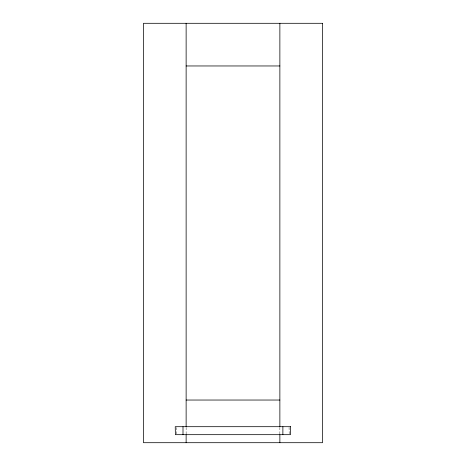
<?xml version="1.0" encoding="UTF-8"?>
<svg xmlns="http://www.w3.org/2000/svg" width="466" height="466" viewBox="0 0 466 466"><rect width="100%" height="100%" fill="white"/><g stroke="black" fill="none" stroke-linecap="round" stroke-linejoin="round"><path stroke-width="0.35" stroke-dasharray="2.33 1.75" d="M176.655 433.945L176.795 426.693M289.06 427.415L289.188 433.945M279.868 427.514L279.868 434.091M186.132 427.514L186.132 434.091"/><path stroke-width="0.7" d="M282.874 434.673L282.885 426.693M186.132 65.962L279.868 65.962M186.132 400.038L279.868 400.038M182.998 426.693L183.004 434.673M279.868 23.3L279.868 426.792M279.868 434.749L279.868 442.7M186.132 23.3L186.132 426.792M186.132 434.749L186.132 442.7M290.603 426.693L290.452 434.673L175.397 434.673L175.239 426.693L290.603 426.693M322.53 23.3L143.47 23.3L143.47 442.7L322.53 442.7L322.53 23.3"/></g></svg>
